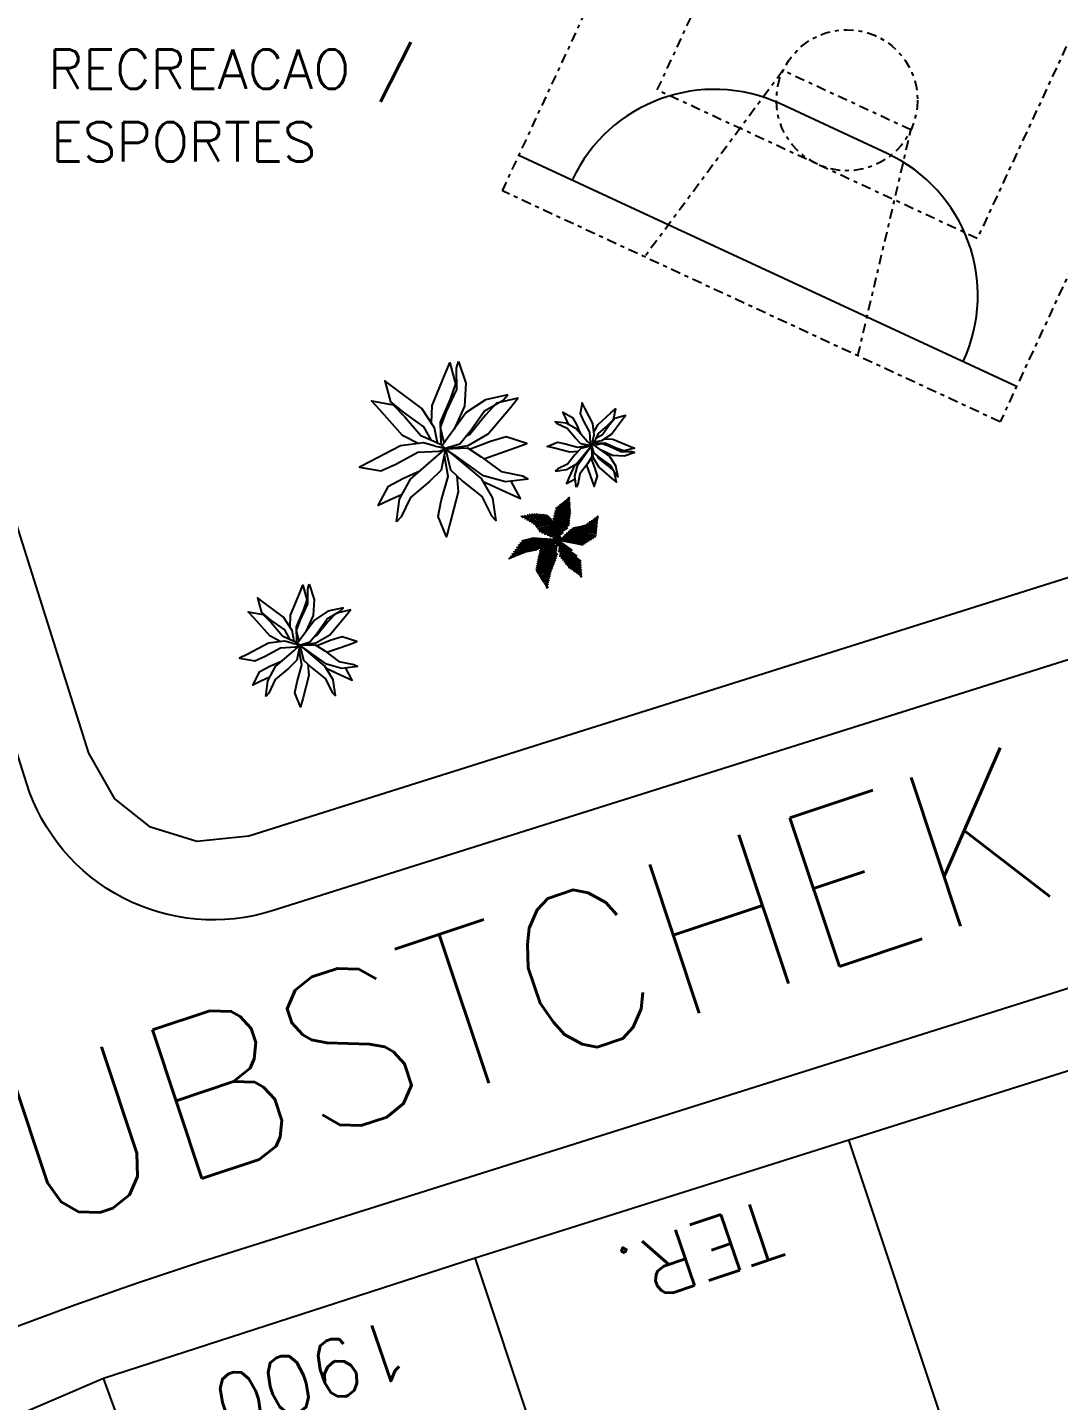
# Model space of a CAD drawing. Extents: x 714896 to 749292, y 8417558 to 8447149.
# Drawn here: x 739360.38 to 739386.69, y 8429287.9 to 8429322.94 of the extents above; entities that cross this region are included whole.
import ezdxf

# ---------------------------------------------------------------- set-up
doc = ezdxf.new("R2010")
doc.units = 0
doc.header["$MEASUREMENT"] = 0
doc.linetypes.add('DASHDOT', pattern=[1, 0.5, -0.25, 0, -0.25])
for name, color, linetype in [('LOTE', 7, 'CONTINUOUS'), ('NUM-PORTA', 7, 'CONTINUOUS'), ('QUADRA', 6, 'CONTINUOUS'), ('REFERENCIA', 7, 'CONTINUOUS'), ('TEXTO', 7, 'CONTINUOUS'), ('TEXTODERUA', 3, 'CONTINUOUS')]:
    doc.layers.add(name, color=color, linetype=linetype)
doc.styles.add('ROMANS', font='ROMANS.SHX', dxfattribs={"height": 1.5})

msp = doc.modelspace()

# ---------------------------------------------------------------- linework, layer by layer
at = {"layer": 'LOTE', "color": 7}
for p, q in [((739389.011, 8429271.5, 513.937), (739381.341, 8429294.549, 513.937)), ((739379.474, 8429268.487, 513.937), (739371.803, 8429291.54, 513.937)), ((739370.77, 8429265.646, 513.937), (739362.314, 8429288.464, 513.937))]:
    msp.add_line(p, q, dxfattribs=at)
at = {"layer": 'QUADRA', "color": 6, "elevation": 524.97}
msp.add_lwpolyline([(739350.601, 8429489.672), (739385.295, 8429379.713), (739398.627, 8429337.459), (739400.77, 8429331.618), (739402.063, 8429328.772), (739402.657, 8429327.125), (739403.113, 8429324.65), (739403.091, 8429322.218), (739402.719, 8429320.191), (739401.997, 8429318.172), (739401.035, 8429316.425), (739399.605, 8429314.614), (739398.077, 8429313.235), (739396.179, 8429312.024), (739394.071, 8429311.149), (739366.023, 8429302.299), (739364.697, 8429302.167), (739363.521, 8429302.528), (739362.604, 8429303.253), (739361.946, 8429304.421), (739352.428, 8429334.587)], dxfattribs=at)
at = {"layer": 'QUADRA', "color": 6, "elevation": 513.937}
msp.add_lwpolyline([(739376.382, 8429210.456), (739364.595, 8429213.235), (739312.584, 8429246.701), (739318.644, 8429255.944), (739325.715, 8429264.413), (739333.736, 8429272.002), (739342.595, 8429278.6), (739352.167, 8429284.114), (739362.314, 8429288.464), (739371.803, 8429291.54), (739381.341, 8429294.549), (739397.404, 8429299.617), (739390.917, 8429272.102), (739376.382, 8429210.456)], close=True, dxfattribs=at)
at = {"layer": 'REFERENCIA', "color": 44, "linetype": 'DASHDOT', "ltscale": 0.5}
for p, q in [((739372.498, 8429318.767, 524.97), (739383.446, 8429342.35, 524.97)), ((739376.45, 8429321.343, 524.97), (739384.029, 8429337.669, 524.97)), ((739396.144, 8429336.455, 524.97), (739385.197, 8429312.872, 524.97)), ((739392.193, 8429333.88, 524.97), (739384.614, 8429317.553, 524.97)), ((739382.923, 8429320.323, 524.97), (739379.657, 8429321.838, 524.97)), ((739384.614, 8429317.553, 524.97), (739376.45, 8429321.343, 524.97)), ((739385.197, 8429312.872, 524.97), (739372.498, 8429318.767, 524.97))]:
    msp.add_line(p, q, dxfattribs=at)
at = {"layer": 'REFERENCIA'}
msp.add_line((739385.618, 8429313.779, 524.97), (739372.92, 8429319.674, 524.97), dxfattribs=at)
at = {"layer": 'REFERENCIA', "color": 3}
for p, q in [((739370.671, 8429312.414, 524.97), (739370.841, 8429312.338, 524.97)), ((739374.881, 8429312.445, 524.97), (739374.843, 8429312.361, 524.97)), ((739370.758, 8429312.264, 524.97), (739370.861, 8429312.237, 524.97)), ((739374.806, 8429312.402, 524.97), (739374.792, 8429312.35, 524.97)), ((739374.04, 8429310.333, 524.97), (739373.868, 8429310.683, 524.97)), ((739374.04, 8429310.432, 524.97), (739373.903, 8429310.711, 524.97)), ((739374.04, 8429310.532, 524.97), (739373.938, 8429310.739, 524.97)), ((739374.059, 8429310.592, 524.97), (739373.973, 8429310.768, 524.97)), ((739374.081, 8429310.648, 524.97), (739374.008, 8429310.796, 524.97)), ((739374.102, 8429310.703, 524.97), (739374.043, 8429310.824, 524.97)), ((739374.228, 8429310.688, 524.97), (739374.051, 8429310.572, 524.97)), ((739374.124, 8429310.758, 524.97), (739374.078, 8429310.853, 524.97)), ((739374.226, 8429310.739, 524.97), (739374.079, 8429310.643, 524.97)), ((739374.224, 8429310.79, 524.97), (739374.107, 8429310.714, 524.97)), ((739374.146, 8429310.813, 524.97), (739374.113, 8429310.881, 524.97)), ((739374.222, 8429310.841, 524.97), (739374.134, 8429310.784, 524.97)), ((739374.168, 8429310.869, 524.97), (739374.148, 8429310.909, 524.97)), ((739374.22, 8429310.892, 524.97), (739374.162, 8429310.855, 524.97)), ((739374.189, 8429310.924, 524.97), (739374.183, 8429310.938, 524.97)), ((739374.217, 8429310.943, 524.97), (739374.19, 8429310.925, 524.97)), ((739373.005, 8429310.438, 524.97), (739373.048, 8429310.446, 524.97)), ((739373.007, 8429310.452, 524.97), (739373.028, 8429310.481, 524.97)), ((739373.056, 8429310.445, 524.97), (739373.09, 8429310.495, 524.97)), ((739373.063, 8429310.404, 524.97), (739373.184, 8429310.427, 524.97)), ((739373.104, 8429310.438, 524.97), (739373.152, 8429310.509, 524.97)), ((739373.121, 8429310.37, 524.97), (739373.32, 8429310.408, 524.97)), ((739373.153, 8429310.431, 524.97), (739373.215, 8429310.522, 524.97)), ((739373.179, 8429310.337, 524.97), (739373.456, 8429310.389, 524.97)), ((739373.201, 8429310.425, 524.97), (739373.277, 8429310.536, 524.97)), ((739373.237, 8429310.303, 524.97), (739373.527, 8429310.358, 524.97)), ((739373.25, 8429310.418, 524.97), (739373.331, 8429310.537, 524.97)), ((739373.295, 8429310.269, 524.97), (739373.576, 8429310.323, 524.97)), ((739373.298, 8429310.411, 524.97), (739373.381, 8429310.532, 524.97)), ((739373.347, 8429310.404, 524.97), (739373.431, 8429310.528, 524.97)), ((739373.395, 8429310.398, 524.97), (739373.481, 8429310.523, 524.97)), ((739373.444, 8429310.391, 524.97), (739373.531, 8429310.519, 524.97)), ((739373.492, 8429310.383, 524.97), (739373.581, 8429310.514, 524.97)), ((739373.527, 8429310.358, 524.97), (739373.631, 8429310.509, 524.97)), ((739373.563, 8429310.332, 524.97), (739373.668, 8429310.487, 524.97)), ((739373.599, 8429310.307, 524.97), (739373.699, 8429310.454, 524.97)), ((739373.634, 8429310.281, 524.97), (739373.73, 8429310.422, 524.97)), ((739373.67, 8429310.256, 524.97), (739373.762, 8429310.39, 524.97)), ((739373.701, 8429310.223, 524.97), (739373.793, 8429310.358, 524.97)), ((739373.723, 8429310.178, 524.97), (739373.824, 8429310.325, 524.97)), ((739373.97, 8429310.076, 524.97), (739373.799, 8429310.425, 524.97)), ((739373.993, 8429310.13, 524.97), (739373.816, 8429310.49, 524.97)), ((739374.016, 8429310.183, 524.97), (739373.833, 8429310.556, 524.97)), ((739374.038, 8429310.236, 524.97), (739373.849, 8429310.621, 524.97)), ((739374.207, 8429310.308, 524.97), (739374.015, 8429310.182, 524.97)), ((739374.231, 8429310.637, 524.97), (739374.04, 8429310.513, 524.97)), ((739374.233, 8429310.587, 524.97), (739374.04, 8429310.46, 524.97)), ((739374.231, 8429310.533, 524.97), (739374.04, 8429310.408, 524.97)), ((739374.225, 8429310.477, 524.97), (739374.04, 8429310.355, 524.97)), ((739374.219, 8429310.42, 524.97), (739374.04, 8429310.303, 524.97)), ((739374.213, 8429310.364, 524.97), (739374.04, 8429310.251, 524.97)), ((739374.729, 8429310.12, 524.97), (739374.74, 8429310.335, 524.97)), ((739374.777, 8429310.202, 524.97), (739374.786, 8429310.366, 524.97)), ((739374.826, 8429310.283, 524.97), (739374.832, 8429310.397, 524.97)), ((739374.859, 8429310.341, 524.97), (739374.927, 8429310.327, 524.97)), ((739374.874, 8429310.365, 524.97), (739374.877, 8429310.429, 524.97)), ((739374.883, 8429310.381, 524.97), (739374.932, 8429310.371, 524.97)), ((739374.907, 8429310.42, 524.97), (739374.937, 8429310.414, 524.97)), ((739374.922, 8429310.447, 524.97), (739374.923, 8429310.46, 524.97)), ((739374.931, 8429310.46, 524.97), (739374.941, 8429310.458, 524.97)), ((739373.334, 8429310.232, 524.97), (739373.626, 8429310.287, 524.97)), ((739373.362, 8429310.193, 524.97), (739373.675, 8429310.252, 524.97)), ((739373.39, 8429310.153, 524.97), (739373.706, 8429310.213, 524.97)), ((739373.419, 8429310.114, 524.97), (739373.726, 8429310.172, 524.97)), ((739373.447, 8429310.075, 524.97), (739373.747, 8429310.132, 524.97)), ((739373.503, 8429310.041, 524.97), (739373.767, 8429310.091, 524.97)), ((739373.572, 8429310.009, 524.97), (739373.787, 8429310.05, 524.97)), ((739373.642, 8429309.978, 524.97), (739373.808, 8429310.009, 524.97)), ((739373.711, 8429309.946, 524.97), (739373.828, 8429309.969, 524.97)), ((739373.746, 8429310.133, 524.97), (739373.855, 8429310.293, 524.97)), ((739373.768, 8429310.088, 524.97), (739373.872, 8429310.24, 524.97)), ((739373.791, 8429310.043, 524.97), (739373.873, 8429310.165, 524.97)), ((739373.948, 8429310.023, 524.97), (739373.809, 8429310.306, 524.97)), ((739373.813, 8429309.998, 524.97), (739373.875, 8429310.089, 524.97)), ((739373.925, 8429309.969, 524.97), (739373.836, 8429310.151, 524.97)), ((739373.836, 8429309.953, 524.97), (739373.876, 8429310.013, 524.97)), ((739373.903, 8429309.916, 524.97), (739373.863, 8429309.997, 524.97)), ((739374.048, 8429310.046, 524.97), (739373.923, 8429309.965, 524.97)), ((739374.001, 8429309.878, 524.97), (739373.939, 8429310.003, 524.97)), ((739374.158, 8429310.171, 524.97), (739373.954, 8429310.037, 524.97)), ((739374.201, 8429310.251, 524.97), (739373.985, 8429310.11, 524.97)), ((739374.057, 8429309.884, 524.97), (739374.061, 8429309.965, 524.97)), ((739374.101, 8429309.889, 524.97), (739374.108, 8429310.008, 524.97)), ((739374.145, 8429309.894, 524.97), (739374.154, 8429310.051, 524.97)), ((739374.189, 8429309.899, 524.97), (739374.2, 8429310.094, 524.97)), ((739374.234, 8429309.904, 524.97), (739374.246, 8429310.137, 524.97)), ((739374.278, 8429309.909, 524.97), (739374.292, 8429310.172, 524.97)), ((739374.322, 8429309.914, 524.97), (739374.337, 8429310.182, 524.97)), ((739374.366, 8429309.919, 524.97), (739374.381, 8429310.192, 524.97)), ((739374.411, 8429309.934, 524.97), (739374.426, 8429310.202, 524.97)), ((739374.456, 8429309.956, 524.97), (739374.47, 8429310.212, 524.97)), ((739374.483, 8429309.97, 524.97), (739374.82, 8429309.901, 524.97)), ((739374.501, 8429309.979, 524.97), (739374.515, 8429310.222, 524.97)), ((739374.547, 8429310.002, 524.97), (739374.559, 8429310.232, 524.97)), ((739374.547, 8429310.002, 524.97), (739374.873, 8429309.935, 524.97)), ((739374.592, 8429310.024, 524.97), (739374.604, 8429310.243, 524.97)), ((739374.61, 8429310.033, 524.97), (739374.89, 8429309.976, 524.97)), ((739374.637, 8429310.047, 524.97), (739374.649, 8429310.272, 524.97)), ((739374.674, 8429310.065, 524.97), (739374.895, 8429310.02, 524.97)), ((739374.682, 8429310.069, 524.97), (739374.695, 8429310.304, 524.97)), ((739374.717, 8429310.101, 524.97), (739374.9, 8429310.064, 524.97)), ((739374.741, 8429310.141, 524.97), (739374.904, 8429310.107, 524.97)), ((739374.765, 8429310.181, 524.97), (739374.909, 8429310.151, 524.97)), ((739374.788, 8429310.221, 524.97), (739374.914, 8429310.195, 524.97)), ((739374.812, 8429310.261, 524.97), (739374.918, 8429310.239, 524.97)), ((739374.836, 8429310.301, 524.97), (739374.923, 8429310.283, 524.97)), ((739372.948, 8429309.634, 524.97), (739372.82, 8429309.601, 524.97)), ((739373.022, 8429309.699, 524.97), (739372.861, 8429309.657, 524.97)), ((739373.095, 8429309.764, 524.97), (739372.902, 8429309.713, 524.97)), ((739373.169, 8429309.829, 524.97), (739372.943, 8429309.769, 524.97)), ((739372.947, 8429309.633, 524.97), (739372.968, 8429309.486, 524.97)), ((739373.287, 8429309.905, 524.97), (739372.984, 8429309.825, 524.97)), ((739372.986, 8429309.668, 524.97), (739373.01, 8429309.502, 524.97)), ((739373.025, 8429309.702, 524.97), (739373.052, 8429309.518, 524.97)), ((739373.065, 8429309.737, 524.97), (739373.094, 8429309.535, 524.97)), ((739373.104, 8429309.771, 524.97), (739373.136, 8429309.546, 524.97)), ((739373.143, 8429309.806, 524.97), (739373.179, 8429309.555, 524.97)), ((739373.183, 8429309.841, 524.97), (739373.222, 8429309.564, 524.97)), ((739373.222, 8429309.875, 524.97), (739373.266, 8429309.572, 524.97)), ((739373.262, 8429309.907, 524.97), (739373.309, 8429309.581, 524.97)), ((739373.306, 8429309.904, 524.97), (739373.352, 8429309.59, 524.97)), ((739373.351, 8429309.901, 524.97), (739373.393, 8429309.609, 524.97)), ((739373.396, 8429309.898, 524.97), (739373.435, 8429309.628, 524.97)), ((739373.441, 8429309.895, 524.97), (739373.476, 8429309.647, 524.97)), ((739373.718, 8429309.647, 524.97), (739373.442, 8429309.574, 524.97)), ((739373.76, 8429309.704, 524.97), (739373.451, 8429309.622, 524.97)), ((739373.486, 8429309.892, 524.97), (739373.518, 8429309.667, 524.97)), ((739373.53, 8429309.888, 524.97), (739373.559, 8429309.686, 524.97)), ((739373.575, 8429309.885, 524.97), (739373.601, 8429309.705, 524.97)), ((739373.803, 8429309.76, 524.97), (739373.59, 8429309.704, 524.97)), ((739373.62, 8429309.882, 524.97), (739373.643, 8429309.724, 524.97)), ((739373.665, 8429309.879, 524.97), (739373.684, 8429309.744, 524.97)), ((739373.693, 8429309.614, 524.97), (739373.87, 8429309.378, 524.97)), ((739373.709, 8429309.876, 524.97), (739373.726, 8429309.763, 524.97)), ((739373.72, 8429309.65, 524.97), (739373.888, 8429309.427, 524.97)), ((739373.748, 8429309.687, 524.97), (739373.906, 8429309.475, 524.97)), ((739373.754, 8429309.873, 524.97), (739373.767, 8429309.782, 524.97)), ((739373.775, 8429309.724, 524.97), (739373.89, 8429309.57, 524.97)), ((739373.781, 8429309.915, 524.97), (739373.856, 8429309.929, 524.97)), ((739373.79, 8429309.873, 524.97), (739373.865, 8429309.887, 524.97)), ((739373.802, 8429309.87, 524.97), (739373.815, 8429309.779, 524.97)), ((739373.803, 8429309.76, 524.97), (739373.855, 8429309.69, 524.97)), ((739373.856, 8429309.884, 524.97), (739373.839, 8429309.758, 524.97)), ((739373.846, 8429309.813, 524.97), (739373.879, 8429309.862, 524.97)), ((739373.85, 8429309.883, 524.97), (739373.864, 8429309.886, 524.97)), ((739373.858, 8429309.909, 524.97), (739373.878, 8429309.937, 524.97)), ((739373.896, 8429309.854, 524.97), (739373.863, 8429309.6, 524.97)), ((739373.938, 8429309.922, 524.97), (739373.879, 8429309.883, 524.97)), ((739373.891, 8429309.874, 524.97), (739373.889, 8429309.86, 524.97)), ((739373.908, 8429309.867, 524.97), (739373.894, 8429309.896, 524.97)), ((739373.929, 8429309.828, 524.97), (739373.913, 8429309.702, 524.97)), ((739373.955, 8429309.872, 524.97), (739373.917, 8429309.95, 524.97)), ((739373.97, 8429309.798, 524.97), (739373.937, 8429309.543, 524.97)), ((739374.012, 8429309.756, 524.97), (739373.951, 8429309.881, 524.97)), ((739373.958, 8429309.854, 524.97), (739374.555, 8429309.731, 524.97)), ((739374.01, 8429309.768, 524.97), (739373.966, 8429309.427, 524.97)), ((739373.968, 8429309.874, 524.97), (739373.969, 8429309.879, 524.97)), ((739374.051, 8429309.738, 524.97), (739374.004, 8429309.379, 524.97)), ((739374.005, 8429309.784, 524.97), (739374.274, 8429309.59, 524.97)), ((739374.013, 8429309.879, 524.97), (739374.015, 8429309.922, 524.97)), ((739374.039, 8429309.882, 524.97), (739374.608, 8429309.765, 524.97)), ((739374.091, 8429309.709, 524.97), (739374.042, 8429309.331, 524.97)), ((739374.131, 8429309.679, 524.97), (739374.08, 8429309.283, 524.97)), ((739374.172, 8429309.649, 524.97), (739374.118, 8429309.235, 524.97)), ((739374.212, 8429309.619, 524.97), (739374.156, 8429309.187, 524.97)), ((739374.179, 8429309.898, 524.97), (739374.661, 8429309.799, 524.97)), ((739374.319, 8429309.914, 524.97), (739374.714, 8429309.833, 524.97)), ((739374.42, 8429309.938, 524.97), (739374.767, 8429309.867, 524.97)), ((739372.671, 8429309.391, 524.97), (739372.674, 8429309.372, 524.97)), ((739372.728, 8429309.44, 524.97), (739372.696, 8429309.432, 524.97)), ((739372.71, 8429309.425, 524.97), (739372.716, 8429309.388, 524.97)), ((739372.801, 8429309.505, 524.97), (739372.737, 8429309.488, 524.97)), ((739372.75, 8429309.46, 524.97), (739372.758, 8429309.404, 524.97)), ((739372.875, 8429309.57, 524.97), (739372.778, 8429309.544, 524.97)), ((739372.789, 8429309.494, 524.97), (739372.8, 8429309.42, 524.97)), ((739372.828, 8429309.529, 524.97), (739372.842, 8429309.437, 524.97)), ((739372.868, 8429309.564, 524.97), (739372.884, 8429309.453, 524.97)), ((739372.907, 8429309.598, 524.97), (739372.926, 8429309.469, 524.97)), ((739373.607, 8429309.3, 524.97), (739373.376, 8429309.239, 524.97)), ((739373.617, 8429309.348, 524.97), (739373.385, 8429309.287, 524.97)), ((739373.626, 8429309.396, 524.97), (739373.394, 8429309.335, 524.97)), ((739373.636, 8429309.444, 524.97), (739373.404, 8429309.383, 524.97)), ((739373.646, 8429309.492, 524.97), (739373.413, 8429309.431, 524.97)), ((739373.656, 8429309.54, 524.97), (739373.423, 8429309.479, 524.97)), ((739373.675, 8429309.591, 524.97), (739373.432, 8429309.527, 524.97)), ((739373.605, 8429309.292, 524.97), (739373.761, 8429309.084, 524.97)), ((739373.617, 8429309.35, 524.97), (739373.779, 8429309.133, 524.97)), ((739373.629, 8429309.407, 524.97), (739373.797, 8429309.182, 524.97)), ((739373.641, 8429309.464, 524.97), (739373.815, 8429309.231, 524.97)), ((739373.652, 8429309.522, 524.97), (739373.834, 8429309.28, 524.97)), ((739373.665, 8429309.577, 524.97), (739373.852, 8429309.329, 524.97)), ((739374.243, 8429309.518, 524.97), (739374.194, 8429309.14, 524.97)), ((739374.228, 8429309.568, 524.97), (739374.398, 8429309.445, 524.97)), ((739374.274, 8429309.414, 524.97), (739374.235, 8429309.112, 524.97)), ((739374.249, 8429309.499, 524.97), (739374.496, 8429309.32, 524.97)), ((739374.269, 8429309.43, 524.97), (739374.501, 8429309.262, 524.97)), ((739374.305, 8429309.31, 524.97), (739374.275, 8429309.084, 524.97)), ((739374.29, 8429309.361, 524.97), (739374.506, 8429309.205, 524.97)), ((739374.31, 8429309.292, 524.97), (739374.511, 8429309.147, 524.97)), ((739373.577, 8429309.156, 524.97), (739373.347, 8429309.096, 524.97)), ((739373.587, 8429309.204, 524.97), (739373.357, 8429309.144, 524.97)), ((739373.581, 8429309.112, 524.97), (739373.359, 8429309.054, 524.97)), ((739373.597, 8429309.252, 524.97), (739373.366, 8429309.192, 524.97)), ((739373.586, 8429309.068, 524.97), (739373.383, 8429309.015, 524.97)), ((739373.591, 8429309.024, 524.97), (739373.407, 8429308.976, 524.97)), ((739373.596, 8429308.98, 524.97), (739373.431, 8429308.937, 524.97)), ((739373.6, 8429308.936, 524.97), (739373.456, 8429308.897, 524.97)), ((739373.581, 8429309.178, 524.97), (739373.729, 8429308.981, 524.97)), ((739373.582, 8429309.103, 524.97), (739373.715, 8429308.926, 524.97)), ((739373.592, 8429309.018, 524.97), (739373.702, 8429308.871, 524.97)), ((739373.593, 8429309.235, 524.97), (739373.743, 8429309.035, 524.97)), ((739373.601, 8429308.932, 524.97), (739373.688, 8429308.816, 524.97)), ((739374.337, 8429309.215, 524.97), (739374.316, 8429309.056, 524.97)), ((739374.333, 8429309.222, 524.97), (739374.515, 8429309.089, 524.97)), ((739374.373, 8429309.154, 524.97), (739374.357, 8429309.028, 524.97)), ((739374.389, 8429309.127, 524.97), (739374.52, 8429309.032, 524.97)), ((739374.409, 8429309.093, 524.97), (739374.397, 8429309, 524.97)), ((739374.445, 8429309.031, 524.97), (739374.438, 8429308.972, 524.97)), ((739374.445, 8429309.032, 524.97), (739374.525, 8429308.974, 524.97)), ((739374.482, 8429308.97, 524.97), (739374.478, 8429308.944, 524.97)), ((739374.501, 8429308.937, 524.97), (739374.521, 8429308.923, 524.97)), ((739373.605, 8429308.892, 524.97), (739373.48, 8429308.858, 524.97)), ((739373.61, 8429308.847, 524.97), (739373.504, 8429308.819, 524.97)), ((739373.615, 8429308.803, 524.97), (739373.528, 8429308.78, 524.97)), ((739373.62, 8429308.759, 524.97), (739373.552, 8429308.741, 524.97)), ((739373.624, 8429308.715, 524.97), (739373.576, 8429308.702, 524.97)), ((739373.629, 8429308.671, 524.97), (739373.6, 8429308.663, 524.97)), ((739373.61, 8429308.847, 524.97), (739373.674, 8429308.762, 524.97)), ((739373.619, 8429308.761, 524.97), (739373.66, 8429308.707, 524.97)), ((739373.629, 8429308.676, 524.97), (739373.656, 8429308.64, 524.97)), ((739367.068, 8429307.329, 524.97), (739367.187, 8429307.276, 524.97)), ((739367.129, 8429307.224, 524.97), (739367.201, 8429307.205, 524.97))]:
    msp.add_line(p, q, dxfattribs=at)
at = {"layer": 'REFERENCIA', "color": 24}
msp.add_line((739400.158, 8429302.583, 524.97), (739365.332, 8429291.595, 524.97), dxfattribs=at)
at = {"layer": 'REFERENCIA', "color": 24, "elevation": 524.97}
msp.add_lwpolyline([(739403.894, 8429329.576, -0.446658), (739394.673, 8429309.242), (739366.625, 8429300.392, -0.414214), (739360.352, 8429303.656), (739350.759, 8429334.06, -0.186129), (739350.983, 8429337.651), (739365.627, 8429369.543, 0.186129), (739366.166, 8429378.161), (739328.507, 8429497.517, 0.211758), (739322.07, 8429504.812), (739243.843, 8429540.732, -0.414214), (739241.385, 8429547.362), (739252.861, 8429572.354, -0.420136), (739259.491, 8429574.811), (739337.233, 8429539.114, 0.516733), (739354.188, 8429548.899), (739356.908, 8429577.91)], format="xyb", dxfattribs=at)
at = {"layer": 'REFERENCIA', "color": 44, "linetype": 'DASHDOT', "ltscale": 0.5, "elevation": 524.97}
for points in [[(739379.657, 8429321.838), (739376.127, 8429317.083)], [(739381.569, 8429314.557), (739382.923, 8429320.323)]]:
    msp.add_lwpolyline(points, dxfattribs=at)
at = {"layer": 'REFERENCIA', "elevation": 524.97}
msp.add_lwpolyline([(739382.314, 8429319.723), (739379.592, 8429320.987)], dxfattribs=at)
at = {"layer": 'REFERENCIA', "color": 3, "elevation": 524.97}
for points in [[(739370.688, 8429312.838), (739370.706, 8429313.286), (739371.041, 8429314.102), (739371.157, 8429314.382), (739371.301, 8429313.843), (739371.164, 8429313.451), (739370.909, 8429312.866), (739370.925, 8429312.317), (739370.921, 8429312.301)], [(739371.013, 8429312.335), (739370.917, 8429312.73), (739371.063, 8429313.119), (739371.332, 8429313.697), (739371.33, 8429314.247), (739371.38, 8429314.414)], [(739371.38, 8429314.414), (739371.563, 8429313.859), (739371.526, 8429313.273), (739371.267, 8429312.686)], [(739370.841, 8429312.338), (739370.764, 8429312.722), (739370.443, 8429313.214), (739369.737, 8429313.741), (739369.493, 8429313.922), (739369.646, 8429313.386), (739369.965, 8429313.119), (739370.484, 8429312.749), (739370.671, 8429312.414)], [(739372.633, 8429313.558), (739372.062, 8429313.436), (739371.574, 8429313.108), (739371.056, 8429312.395), (739370.962, 8429312.264)], [(739371.038, 8429312.197), (739371.412, 8429312.309), (739371.675, 8429312.632), (739372.039, 8429313.155), (739372.515, 8429313.43), (739372.633, 8429313.558)], [(739371.048, 8429312.188), (739371.626, 8429312.271), (739372.135, 8429312.565), (739372.7, 8429313.241), (739372.895, 8429313.474), (739372.351, 8429313.351), (739372.067, 8429313.047), (739371.669, 8429312.549), (739371.567, 8429312.5)], [(739370.345, 8429312.317), (739369.95, 8429312.528), (739369.362, 8429313.186), (739369.16, 8429313.412), (739369.708, 8429313.307), (739370.002, 8429313.013), (739370.416, 8429312.528), (739370.671, 8429312.414)], [(739374.185, 8429312.811), (739374.107, 8429312.98), (739374.043, 8429313.117), (739374.29, 8429312.987), (739374.388, 8429312.804), (739374.484, 8429312.584)], [(739374.806, 8429312.402), (739374.841, 8429312.539), (739374.804, 8429312.831), (739374.601, 8429313.222), (739374.531, 8429313.357), (739374.483, 8429313.082), (739374.569, 8429312.892), (739374.721, 8429312.613), (739374.737, 8429312.338), (739374.768, 8429312.257)], [(739374.833, 8429312.608), (739374.938, 8429312.806), (739375.267, 8429313.1), (739375.38, 8429313.201), (739375.327, 8429312.927), (739375.18, 8429312.78), (739374.938, 8429312.573), (739374.881, 8429312.445)], [(739374.843, 8429312.361), (739375.035, 8429312.399), (739375.281, 8429312.559), (739375.545, 8429312.913), (739375.635, 8429313.034), (739375.367, 8429312.958), (739375.234, 8429312.798), (739375.048, 8429312.539), (739374.881, 8429312.445)], [(739372.026, 8429311.931), (739372.836, 8429312.222), (739373.122, 8429312.324), (739372.59, 8429312.493), (739372.192, 8429312.375), (739371.66, 8429312.171)], [(739375.093, 8429312.437), (739375.317, 8429312.428), (739375.725, 8429312.26), (739375.865, 8429312.202), (739375.596, 8429312.131), (739375.399, 8429312.199), (739375.107, 8429312.326), (739374.833, 8429312.318), (739374.824, 8429312.321)], [(739370.758, 8429312.264), (739370.483, 8429312.335), (739369.901, 8429312.26), (739369.118, 8429311.854), (739368.849, 8429311.714), (739369.398, 8429311.619), (739369.777, 8429311.789), (739370.337, 8429312.095), (739370.885, 8429312.127), (739371.048, 8429312.188)], [(739370.841, 8429312.338), (739370.918, 8429312.303), (739371.048, 8429312.188)], [(739371.332, 8429311.497), (739371.372, 8429311.085), (739371.148, 8429310.232), (739371.071, 8429309.938), (739370.856, 8429310.453), (739370.939, 8429310.86), (739371.114, 8429311.474), (739371.024, 8429312.015), (739371.048, 8429312.188)], [(739371.048, 8429312.188), (739370.861, 8429312.237)], [(739371.067, 8429312.206), (739371.048, 8429312.188)], [(739374.422, 8429312.115), (739374.216, 8429312.095), (739373.79, 8429312.207), (739373.643, 8429312.245), (739373.9, 8429312.353), (739374.104, 8429312.311), (739374.411, 8429312.224), (739374.682, 8429312.269), (739374.768, 8429312.257)], [(739374.843, 8429312.361), (739374.826, 8429312.322), (739374.768, 8429312.257)], [(739374.768, 8429312.257), (739374.792, 8429312.35)], [(739374.777, 8429312.247), (739374.768, 8429312.257)], [(739374.768, 8429312.257), (739374.809, 8429311.968), (739374.956, 8429311.713), (739375.294, 8429311.431), (739375.411, 8429311.334), (739375.349, 8429311.605), (739375.197, 8429311.747), (739374.949, 8429311.947), (739374.924, 8429311.997)], [(739374.773, 8429312.262), (739374.829, 8429312.075), (739374.99, 8429311.943), (739375.252, 8429311.762), (739375.389, 8429311.524), (739375.453, 8429311.464)], [(739375.453, 8429311.464), (739375.392, 8429311.75), (739375.228, 8429311.994), (739374.871, 8429312.253), (739374.806, 8429312.3)], [(739374.841, 8429312.275), (739375.039, 8429312.322), (739375.234, 8429312.249), (739375.523, 8429312.115), (739375.797, 8429312.116), (739375.881, 8429312.091)], [(739375.881, 8429312.091), (739375.604, 8429311.999), (739375.31, 8429312.018), (739375.017, 8429312.147)], [(739374.349, 8429311.778), (739374.194, 8429311.441), (739374.131, 8429311.303), (739374.353, 8429311.421)], [(739374.64, 8429311.768), (739374.785, 8429311.363), (739374.836, 8429311.22), (739374.92, 8429311.486), (739374.861, 8429311.685), (739374.76, 8429311.951)], [(739369.94, 8429311.022), (739369.603, 8429310.866), (739369.327, 8429310.739), (739369.588, 8429311.232), (739369.955, 8429311.427), (739370.394, 8429311.62)], [(739372.006, 8429311.351), (739372.679, 8429311.041), (739372.955, 8429310.914), (739372.719, 8429311.359)], [(739373.881, 8429309.864), (739374.04, 8429310.24), (739374.04, 8429310.544), (739374.199, 8429310.948)], [(739373.881, 8429309.864), (739373.692, 8429310.24), (739373.49, 8429310.385), (739372.969, 8429310.457)], [(739373.881, 8429309.864), (739374.387, 8429309.922), (739374.705, 8429310.081), (739374.937, 8429310.471)], [(739373.881, 8429309.864), (739373.258, 8429309.907), (739372.65, 8429309.372)], [(739373.881, 8429309.864), (739373.663, 8429309.575), (739373.577, 8429309.155), (739373.635, 8429308.62)], [(739373.881, 8429309.864), (739374.213, 8429309.618), (739374.329, 8429309.228), (739374.517, 8429308.91)], [(739367.08, 8429307.626), (739367.092, 8429307.939), (739367.327, 8429308.51), (739367.408, 8429308.706), (739367.509, 8429308.329), (739367.413, 8429308.055), (739367.235, 8429307.645), (739367.246, 8429307.261), (739367.243, 8429307.25)], [(739367.307, 8429307.273), (739367.24, 8429307.55), (739367.343, 8429307.823), (739367.531, 8429308.227), (739367.529, 8429308.612), (739367.564, 8429308.729)], [(739367.564, 8429308.729), (739367.692, 8429308.341), (739367.666, 8429307.93), (739367.485, 8429307.519)], [(739367.187, 8429307.276), (739367.133, 8429307.544), (739366.908, 8429307.889), (739366.414, 8429308.258), (739366.244, 8429308.385), (739366.351, 8429308.009), (739366.574, 8429307.823), (739366.937, 8429307.563), (739367.068, 8429307.329)], [(739366.84, 8429307.261), (739366.563, 8429307.409), (739366.152, 8429307.869), (739366.01, 8429308.027), (739366.394, 8429307.954), (739366.599, 8429307.748), (739366.89, 8429307.409), (739367.068, 8429307.329)], [(739368.441, 8429308.129), (739368.042, 8429308.044), (739367.7, 8429307.815), (739367.338, 8429307.316), (739367.271, 8429307.224)], [(739367.325, 8429307.177), (739367.587, 8429307.256), (739367.771, 8429307.481), (739368.025, 8429307.848), (739368.358, 8429308.04), (739368.441, 8429308.129)], [(739367.332, 8429307.171), (739367.736, 8429307.229), (739368.093, 8429307.434), (739368.488, 8429307.908), (739368.624, 8429308.071), (739368.244, 8429307.984), (739368.045, 8429307.772), (739367.766, 8429307.423), (739367.695, 8429307.389)], [(739367.129, 8429307.224), (739366.937, 8429307.273), (739366.529, 8429307.221), (739365.981, 8429306.937), (739365.792, 8429306.839), (739366.177, 8429306.772), (739366.442, 8429306.891), (739366.834, 8429307.105), (739367.218, 8429307.128), (739367.332, 8429307.171)], [(739367.187, 8429307.276), (739367.24, 8429307.251), (739367.332, 8429307.171)], [(739367.531, 8429306.687), (739367.558, 8429306.398), (739367.402, 8429305.801), (739367.348, 8429305.596), (739367.198, 8429305.956), (739367.256, 8429306.241), (739367.378, 8429306.671), (739367.315, 8429307.05), (739367.332, 8429307.171)], [(739367.332, 8429307.171), (739367.201, 8429307.205)], [(739367.345, 8429307.183), (739367.332, 8429307.171)], [(739368.016, 8429306.991), (739368.583, 8429307.194), (739368.783, 8429307.266), (739368.411, 8429307.384), (739368.132, 8429307.301), (739367.76, 8429307.159)], [(739366.556, 8429306.355), (739366.32, 8429306.245), (739366.127, 8429306.156), (739366.31, 8429306.501), (739366.566, 8429306.638), (739366.874, 8429306.773)], [(739368.002, 8429306.585), (739368.474, 8429306.368), (739368.667, 8429306.279), (739368.502, 8429306.59)]]:
    msp.add_lwpolyline(points, dxfattribs=at)
for points in [[(739373.832, 8429312.881), (739374.122, 8429312.846), (739374.379, 8429312.704), (739374.669, 8429312.371), (739374.768, 8429312.257), (739374.495, 8429312.313), (739374.35, 8429312.462), (739374.146, 8429312.707), (739373.897, 8429312.823)], [(739369.799, 8429310.317), (739369.871, 8429310.896), (739370.154, 8429311.41), (739370.819, 8429311.989), (739371.048, 8429312.188), (739370.936, 8429311.642), (739370.638, 8429311.352), (739370.148, 8429310.944), (739369.916, 8429310.446)], [(739373.159, 8429311.408), (739372.579, 8429311.343), (739372.012, 8429311.499), (739371.295, 8429312.012), (739371.048, 8429312.188), (739371.606, 8429312.206), (739371.957, 8429311.983), (739372.468, 8429311.602), (739373.006, 8429311.492)], [(739372.339, 8429310.345), (739372.255, 8429310.923), (739371.96, 8429311.431), (739371.282, 8429311.995), (739371.048, 8429312.188), (739371.173, 8429311.645), (739371.477, 8429311.362), (739371.976, 8429310.964), (739372.219, 8429310.472)], [(739373.846, 8429311.612), (739374.135, 8429311.654), (739374.389, 8429311.801), (739374.671, 8429312.14), (739374.768, 8429312.257), (739374.496, 8429312.194), (739374.355, 8429312.042), (739374.156, 8429311.793), (739373.91, 8429311.671)], [(739374.378, 8429311.202), (739374.345, 8429311.491), (739374.424, 8429311.775), (739374.68, 8429312.133), (739374.768, 8429312.257), (739374.777, 8429311.978), (739374.665, 8429311.803), (739374.475, 8429311.547), (739374.42, 8429311.278)], [(739366.458, 8429305.861), (739366.508, 8429306.266), (739366.706, 8429306.626), (739367.172, 8429307.032), (739367.332, 8429307.171), (739367.253, 8429306.789), (739367.045, 8429306.586), (739366.702, 8429306.3), (739366.54, 8429305.951)], [(739368.809, 8429306.625), (739368.403, 8429306.579), (739368.007, 8429306.688), (739367.505, 8429307.047), (739367.332, 8429307.171), (739367.722, 8429307.183), (739367.968, 8429307.027), (739368.326, 8429306.76), (739368.702, 8429306.684)], [(739368.235, 8429305.881), (739368.176, 8429306.285), (739367.97, 8429306.641), (739367.495, 8429307.035), (739367.332, 8429307.171), (739367.419, 8429306.79), (739367.632, 8429306.592), (739367.982, 8429306.314), (739368.151, 8429305.969)]]:
    msp.add_lwpolyline(points, close=True, dxfattribs=at)
at = {"layer": 'REFERENCIA', "color": 44, "linetype": 'DASHDOT', "ltscale": 0.5}
msp.add_circle((739381.29, 8429321.081, 524.97), 1.8, dxfattribs=at)
at = {"layer": 'REFERENCIA'}
for centre, start, end in [((739377.908, 8429317.358, 524.97), 65.0989, 155.0989), ((739380.629, 8429316.095, 524.97), 335.0989, 65.0989)]:
    msp.add_arc(centre, 4, start, end, dxfattribs=at)
at = {"layer": 'REFERENCIA', "color": 24}
msp.add_arc((739394.314, 8429199.867, 513.937), 96.198, 107.53454, 150.1683, dxfattribs=at)

# ---------------------------------------------------------------- texts
at = {"layer": 'NUM-PORTA', "color": 7, "style": 'ROMANS'}
msp.add_text('1900', height=1.5, rotation=198.7517, dxfattribs=at).set_placement((739369.834, 8429290.042, -1027.873))
at = {"layer": 'TEXTO', "style": 'ROMANS'}
for s, p in [('RECREACAO /', (739360.901, 8429321.373, 485.69)), ('ESPORTES', (739360.979, 8429319.521, 485.69))]:
    msp.add_text(s, height=1, dxfattribs=at).set_placement(p)
at = {"layer": 'TEXTO', "color": 7, "style": 'ROMANS'}
msp.add_text('TER.', height=1.5, rotation=198.7517, dxfattribs=at).set_placement((739379.288, 8429293.06, -1027.873))
at = {"layer": 'TEXTODERUA', "style": 'ROMANS'}
msp.add_text(' KUBSTCHEK ', height=4, rotation=18.4023, dxfattribs=at).set_placement((739354.583, 8429290.151))

doc.saveas('drawing.dxf')
